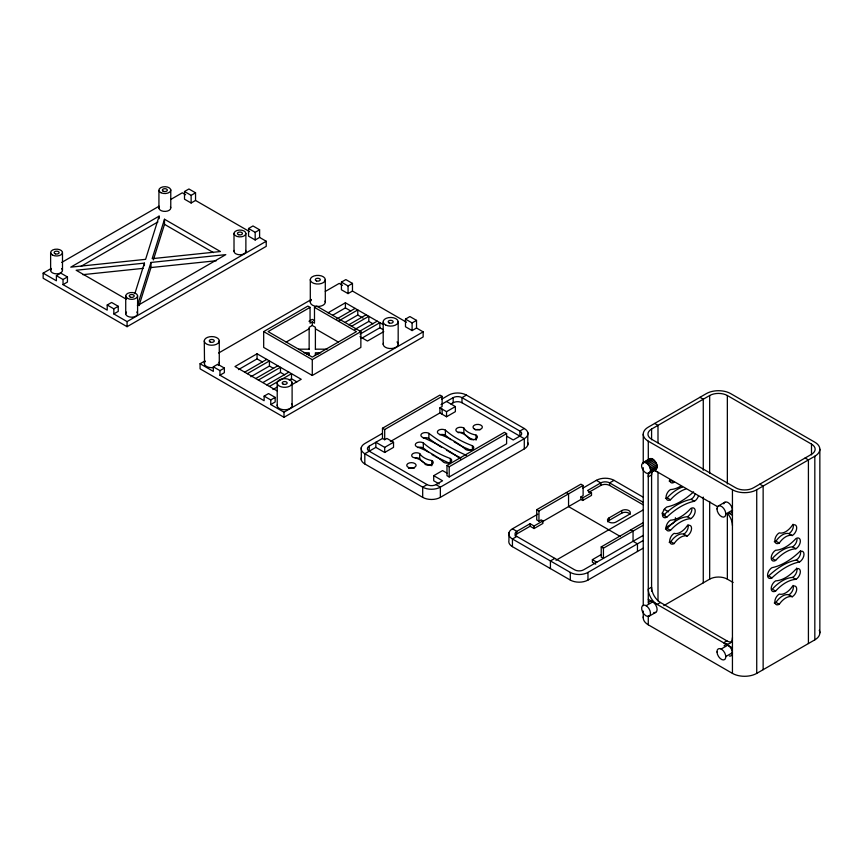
<?xml version="1.0" encoding="UTF-8"?>
<svg xmlns="http://www.w3.org/2000/svg" width="863" height="863" viewBox="0 0 863 863"><rect width="100%" height="100%" fill="white"/><g stroke="black" fill="none" stroke-linecap="round" stroke-linejoin="round"><path stroke-width="1.29" d="M819.267 630.27A17.184 9.914 0 0 1 814.823 639.85L756.732 673.388A17.184 9.914 0 0 1 732.439 673.388L648.275 624.801L648.275 615.837M732.439 673.388L732.439 489.763L648.275 441.176A17.184 9.914 0 0 1 648.275 427.142L706.365 393.604A17.184 9.914 0 0 1 730.659 393.604L814.823 442.201A17.184 9.914 0 0 1 814.823 456.225L814.823 639.85M650.443 471.166C651.662 466.818 644.078 458.307 641.694 464.736C640.475 469.084 648.059 477.595 650.443 471.166L657.067 467.336C658.286 462.989 650.702 454.488 648.318 460.918L648.275 441.176M277.228 383.506L277.25 382.374A7.497 4.326 0 0 1 285.081 378.674A7.497 4.326 0 0 1 292.158 382.848A7.497 4.326 0 0 1 285.567 387.282L283.603 387.271A7.497 4.326 0 0 1 277.228 383.506L277.228 405.955A7.497 4.326 0 0 0 283.603 409.72L285.567 409.731A7.497 4.326 0 0 0 290.561 408.102L291.565 407.131A7.497 4.326 0 0 0 291.618 403.819M277.228 405.955L277.25 404.823M648.749 473.55L656.193 469.267L657.067 467.336M134.855 293.647L144.412 263.129L76.149 270.248L126.246 299.181M159.116 216.138L145.599 259.342L70.766 267.152L159.116 216.138L159.116 218.695M150.971 262.449L137.444 305.642L225.793 254.639L150.971 262.449L150.971 267.552L139.04 305.664M164.499 219.245L152.158 258.663L220.421 251.532L164.499 219.245L164.499 224.348L153.355 259.946M259.601 237.433L259.601 229.785L252.978 225.955L248.555 228.501L248.555 236.16L255.178 239.979L259.601 237.433L266.225 241.262L266.225 246.354L127.077 326.689L43.15 278.242L43.15 273.139L51.262 268.447M61.705 262.428L159.105 206.192M170.701 199.493L182.298 192.805L185.61 194.714M195.545 200.453L191.133 202.999L184.509 199.18L184.509 191.521L188.921 188.975L195.545 192.805L195.545 200.453L249.526 231.618M184.509 191.521L191.133 195.351L195.545 192.805M56.397 275.685L60.82 273.139L67.443 276.958L67.443 282.061L63.031 284.617L63.031 279.515L56.397 275.685L56.397 280.788L43.15 273.139M81.23 266.214L157.951 221.91M63.031 279.515L67.443 276.958M107.206 305.017L111.618 302.46L118.242 306.289L118.242 311.392L113.83 313.938L113.83 308.846L107.206 305.017L107.206 310.119L63.031 284.617M113.83 308.846L118.242 306.289M248.555 228.501L255.178 232.33L259.601 229.785M113.83 313.938L127.077 321.597L266.225 241.262M416.527 328.026L416.527 320.378L409.893 316.559L405.481 319.105L405.481 326.753L412.104 330.583L416.527 328.026L423.15 331.856L423.15 336.958L284.003 417.293L200.076 368.835L200.076 363.733L204.714 361.058M218.63 353.021L311.392 299.472M325.308 291.435L339.224 283.398L342.535 285.308M352.471 291.047L348.059 293.603L341.424 289.774L341.424 282.125L345.847 279.58L352.471 283.398L352.471 291.047L406.451 322.212M263.679 331.597L307.854 306.095L310.065 307.368L310.065 323.183L312.277 321.91L314.488 323.183L314.488 307.368L316.689 306.095L360.863 331.597L360.863 347.411L312.277 375.47L263.679 347.411L263.679 331.597L312.277 359.655L360.863 331.597M310.065 307.368L268.102 331.597L312.277 357.109L356.451 331.597L314.488 307.368M341.424 282.125L348.059 285.955L352.471 283.398M213.323 366.797L217.746 364.251L224.369 368.07L224.369 372.665L219.957 375.211L219.957 370.626L213.323 366.797L213.323 371.381L200.076 363.733M219.957 370.626L224.369 368.07M308.965 321.273L312.277 319.364L314.488 320.637M290.766 385.329L301.23 379.289L257.055 353.787L234.973 366.538L276.98 390.799M327.972 312.848L345.405 302.784L383.096 324.542M315.394 349.418L315.394 327.282L312.277 325.48L309.148 327.282L309.148 349.418M238.458 369.623L257.055 358.889L262.46 362.007M286.16 342.082L309.148 328.814M332.622 315.265L345.405 307.886L350.799 311.004M244.693 372.147L266.775 359.396M336.527 319.127L355.125 308.393M247.336 373.679L269.429 360.928L269.429 366.031L250.831 376.764M339.17 320.658L357.778 309.925L357.778 315.027L344.984 322.406M255.728 378.523L277.821 365.772M348.728 324.833L366.171 314.768M258.382 380.054L280.475 367.304L280.475 372.406L263.032 382.471M351.381 326.365L368.814 316.3L368.814 321.403L354.866 329.45M266.775 384.898L288.868 372.147M359.774 331.209L377.207 321.144M269.429 386.43L291.511 373.679L291.511 378.781L296.915 381.899M360.098 334.089L379.86 322.676L379.86 327.778L361.263 338.512M272.913 389.526L277.562 386.84M289.191 380.13L291.511 378.781M264.121 396.128L268.544 393.571L275.168 397.401L275.168 401.985L270.755 404.542L270.755 399.947L264.121 396.128L264.121 400.712L219.957 375.211M383.765 331.64L367.487 341.036L359.936 336.678M270.755 399.947L275.168 397.401M405.481 319.105L412.104 322.935L416.527 320.378M270.755 404.542L284.003 412.19L423.15 331.856M439.245 483.97L433.722 480.777L433.722 475.675L442.557 480.777L435.934 484.607A6.246 3.603 0 0 1 427.099 484.607L369.235 451.198A6.246 3.603 0 0 1 369.235 446.095L382.482 438.447L382.482 428.242L439.914 395.092L442.115 396.365L442.115 406.57L439.914 407.843L439.914 412.946L390.356 441.554M382.482 428.242L384.693 429.515L442.115 396.365M382.298 433.453L364.812 443.55A12.492 7.217 0 0 0 364.812 453.744L364.812 463.949L422.687 497.358A12.492 7.217 0 0 0 440.357 497.358L524.283 448.9A12.492 7.217 0 0 0 527.789 442.676M441.748 399.127L448.749 395.092A12.492 7.217 0 0 1 466.419 395.092L524.283 428.501A12.492 7.217 0 0 1 524.283 438.695L524.283 448.9M441.015 404.65L453.161 397.638A6.246 3.603 0 0 1 461.996 397.638L519.86 431.047L524.283 428.501M382.482 438.447L384.693 439.72L386.904 438.447L393.528 442.266L393.528 447.368L384.693 452.471L375.858 447.368L364.812 453.744L422.687 487.153A12.492 7.217 0 0 0 440.357 487.153L524.283 438.695L461.996 402.741A6.246 3.603 0 0 0 453.161 402.741L450.95 404.013M466.419 395.092L461.996 397.638L461.996 402.741M375.858 447.368L375.858 442.266L384.693 447.368L393.528 442.266M439.914 407.843L446.538 411.662L455.373 406.57L455.373 411.662L446.538 416.764L439.914 412.946M446.98 465.481L504.402 432.32L506.613 433.604L506.613 443.798L449.192 476.959L446.98 475.675L446.98 465.481L449.192 466.754L506.613 433.604M433.722 475.675L442.557 470.583L446.98 473.129M427.099 484.607L422.687 487.153L422.687 497.358M519.86 436.149L519.86 431.047A6.246 3.603 0 0 1 519.86 436.149L513.237 439.979L506.613 436.149M651.587 439.785L651.587 429.062L709.677 395.524A12.492 7.217 0 0 1 727.347 395.524L811.5 444.111L811.5 454.833M515.103 535.891A6.246 3.603 0 0 1 516.851 533.895L530.109 526.247L534.078 528.544L542.913 523.442L542.913 520.896L541.144 519.871L538.944 521.144L536.732 519.871L536.732 509.677L580.907 484.165L583.118 485.448L583.118 495.642L580.907 496.915L580.907 499.472L542.288 521.759M536.732 509.677L538.944 510.95L583.118 485.448M643.205 548.167L587.973 580.065A12.492 7.217 0 0 1 570.303 580.065L512.439 546.657L512.439 538.997A12.492 7.217 0 0 1 512.439 528.803L537.757 514.175M582.59 488.296L596.365 480.346A12.492 7.217 0 0 1 614.035 480.346L642.816 496.959M542.913 520.896L534.078 525.999L530.109 523.701L516.851 531.349L512.439 528.803M588.631 492.46L600.777 485.448A6.246 3.603 0 0 1 609.612 485.448L643 504.715M642.568 462.816L650.022 458.523M643.097 462.989L651.015 458.436M580.907 496.915L582.676 497.94L591.511 492.838L591.511 495.394L582.676 500.486L580.907 499.472M643.129 535.47L583.55 569.86A6.246 3.603 0 0 1 574.726 569.86L516.851 536.452L512.439 538.997L570.303 572.406A12.492 7.217 0 0 0 587.973 572.406L643.205 540.518M614.035 480.346L609.612 482.892A6.246 3.603 0 0 0 600.777 482.892L587.53 490.54L591.511 492.838M645.502 462.568L652.137 458.738M646.657 463.237L653.291 459.407M647.768 464.229L654.402 460.4M648.771 465.47L655.395 461.651M649.58 466.883L656.204 463.064M650.152 468.372L656.786 464.553M650.454 469.828L657.077 466.009M648.847 473L656.193 469.267M650.141 472.277L656.765 468.447M608.954 517.962L621.77 510.562A4.995 2.88 0 0 1 628.836 510.562A4.995 2.88 0 0 1 628.836 514.65L616.02 522.039A4.995 2.88 0 0 1 608.954 522.039A4.995 2.88 0 0 1 608.954 517.962L608.954 520.508A4.995 2.88 0 0 0 607.66 521.802M608.954 520.508L621.77 513.118A4.995 2.88 0 0 1 630.13 514.413M554.844 558.383L550.421 560.928L550.421 568.588M555.988 560.27L643.032 510.011M643.129 525.265L603.431 548.178L603.431 558.383L601.22 557.11L601.22 546.905L643.162 522.698M595.707 564.122L592.385 562.212L592.385 559.655L601.22 554.553M666.16 527.271L671.899 523.949A12.492 7.217 0 0 0 675.405 517.724M718.264 506.031L724.898 502.201M732.439 489.763A17.184 9.914 0 0 0 756.732 489.763L814.823 456.225M725.805 513.992L732.439 510.162M646.139 605.707L652.762 601.889L732.439 647.886M660.422 602.482L657.11 604.391A12.492 7.217 60 0 1 648.275 589.095L651.587 587.185A12.492 7.217 60 0 0 660.422 602.482L726.916 640.875A12.492 7.217 60 0 0 732.288 641.867M663.798 605.632L709.677 579.149A12.492 7.217 0 0 1 727.347 579.149L733.108 582.471M649.138 616.204A6.246 3.603 60 0 0 647.282 606.56A6.246 3.603 60 0 0 641.781 609.537A6.246 3.603 60 0 0 649.138 616.204L655.772 612.385M726.916 640.875L723.604 642.784A12.492 7.217 60 0 0 732.439 637.681M721.155 649.03L727.779 645.2M725.805 656.527L732.428 652.708M82.837 274.661L143.075 268.371M150.971 267.552L216.44 260.712M298.684 349.181L309.148 349.181M315.394 349.181L327.163 349.181M303.916 352.784L309.148 352.784L309.148 355.362M320.626 352.784L315.394 352.784L315.394 355.362M306.538 354.315L309.148 354.315M315.394 354.315L318.016 354.315M471.425 450.443L464.618 447.584A90.917 52.492 0 0 1 457.466 443.862M449.332 463.194L435.384 456.613M447.606 450.918L446.441 450.227M448.577 451.457L452.471 453.625A196.656 113.538 0 0 0 460.971 457.94M699.958 397.304L703.269 399.224L703.269 470.259M805.103 458.005L808.415 459.925L808.415 643.55M654.683 423.453L657.994 425.362L657.994 442.784M759.818 484.154L763.14 486.063L763.14 669.688M774.251 541.737A6.246 3.603 -60 0 0 775.945 541.155A15.156 8.749 -60 0 1 788.976 533.625L792.288 535.535A6.246 3.603 -60 0 0 796.711 527.886A6.246 3.603 -60 0 0 792.288 525.34A15.156 8.749 -60 0 1 779.257 532.859A6.246 3.603 -60 0 0 774.845 540.508A6.246 3.603 -60 0 0 779.257 543.064A15.156 8.749 -60 0 1 792.288 535.535M775.61 560.465L772.299 558.555A34.606 19.978 -60 0 1 792.622 546.829L795.934 548.739A6.246 3.603 -60 0 0 800.346 541.09A6.246 3.603 -60 0 0 795.934 538.534A34.606 19.978 -60 0 1 775.61 550.27A6.246 3.603 -60 0 0 771.198 557.919A6.246 3.603 -60 0 0 775.61 560.465A34.606 19.978 -60 0 1 795.934 548.739M654.219 470.076L717.768 506.797M729.127 513.356L732.439 515.265M775.945 541.155L779.257 543.064M694.435 501.23A62.568 36.127 -60 0 0 666.829 517.174L663.518 515.265A62.568 36.127 -60 0 1 691.123 499.321L694.435 501.23A6.246 3.603 -60 0 0 698.523 495.729M771.975 577.876L768.653 575.966A62.568 36.127 -60 0 1 796.269 560.022L799.58 561.932A6.246 3.603 -60 0 0 803.992 554.283A6.246 3.603 -60 0 0 799.58 551.737A62.568 36.127 -60 0 1 771.975 567.671A6.246 3.603 -60 0 0 767.552 575.33A6.246 3.603 -60 0 0 771.975 577.876A62.568 36.127 -60 0 1 799.58 561.932M357.778 315.027L363.021 318.048M368.814 321.403L373.01 323.819M379.86 327.778L383.096 329.644M665.47 498.447A6.246 3.603 -60 0 0 667.164 497.854L670.475 499.763A34.606 19.978 -60 0 1 685.837 488.997M665.47 529.051A6.246 3.603 -60 0 0 667.164 528.458A34.606 19.978 -60 0 1 687.477 516.732L690.799 518.641A6.246 3.603 -60 0 0 695.211 510.993A6.246 3.603 -60 0 0 690.799 508.436A34.606 19.978 -60 0 1 670.475 520.173A6.246 3.603 -60 0 0 666.053 527.822A6.246 3.603 -60 0 0 670.475 530.367A34.606 19.978 -60 0 1 690.799 518.641M775.61 591.069L772.299 589.159A34.606 19.978 -60 0 1 792.622 577.433L795.934 579.343A6.246 3.603 -60 0 0 800.346 571.694A6.246 3.603 -60 0 0 795.934 569.138A34.606 19.978 -60 0 1 775.61 580.875A6.246 3.603 -60 0 0 771.198 588.523A6.246 3.603 -60 0 0 775.61 591.069A34.606 19.978 -60 0 1 795.934 579.343M664.176 509.289L668.588 511.835M164.499 224.348L213.431 252.6M643 502.169L609.612 482.892L609.612 485.448M661.964 513.118L665.276 515.028M596.365 480.346L600.777 482.892L600.777 485.448M669.116 542.244A6.246 3.603 -60 0 0 670.81 541.662A15.156 8.749 -60 0 1 683.841 534.132L687.153 536.042A6.246 3.603 -60 0 0 691.565 528.393A6.246 3.603 -60 0 0 687.153 525.847A15.156 8.749 -60 0 1 674.122 533.366A6.246 3.603 -60 0 0 669.699 541.015A6.246 3.603 -60 0 0 674.122 543.571A15.156 8.749 -60 0 1 687.153 536.042M774.251 602.946A6.246 3.603 -60 0 0 775.945 602.363A15.156 8.749 -60 0 1 788.976 594.834L792.288 596.743A6.246 3.603 -60 0 0 796.711 589.095A6.246 3.603 -60 0 0 792.288 586.549A15.156 8.749 -60 0 1 779.257 594.068A6.246 3.603 -60 0 0 774.845 601.716A6.246 3.603 -60 0 0 779.257 604.273A15.156 8.749 -60 0 1 792.288 596.743M667.164 528.458L670.475 530.367M446.538 401.468L455.373 406.57M315.394 328.814L338.382 342.082M670.81 541.662L674.122 543.571M775.945 602.363L779.257 604.273M566.355 492.568L568.555 493.852L568.555 506.603L620.378 536.516M630.842 529.806L633.054 531.079L633.054 541.284L637.466 543.83L637.466 551.489M601.22 546.905L603.431 548.178M269.429 366.031L273.625 368.458M280.475 372.406L284.671 374.833M592.385 559.655L596.808 562.212M648.275 473.053L648.275 599.3L652.762 601.889M435.934 484.607L440.357 487.153L440.357 497.358M432.072 454.596L434.283 455.944M451.036 439.731L445.394 435.232A4.682 2.708 0 0 0 439.742 434.801M428.954 452.482L423.312 447.983A4.682 2.708 0 0 0 417.649 447.563M219.278 340.907A7.497 4.326 0 0 0 211.78 336.581A7.497 4.326 0 0 0 204.283 340.907L204.542 342.028A7.497 4.326 0 0 0 209.838 345.092L211.78 345.232A7.497 4.326 0 0 0 219.278 340.907L219.278 363.355M204.283 340.907L204.542 364.477A7.497 4.326 0 0 0 209.838 367.53L211.78 367.681A7.497 4.326 0 0 0 213.722 367.53M819.85 449.213L819.85 632.838M756.732 489.763L756.732 673.388M727.347 395.524L727.347 483.981M727.347 514.812L727.347 579.149M709.677 395.524L709.677 473.258M709.677 501.403L709.677 579.149M703.269 497.066L703.269 582.849M657.994 472.277L657.994 600.939M651.587 470.993L651.587 591.241M648.275 599.3L648.275 603.064M643.248 434.154L643.248 463.647M643.248 467.67L643.248 605.718M643.248 611.08L643.248 617.789M621.77 510.562L621.77 513.118M587.973 572.406L587.973 580.065M582.676 497.94L582.676 500.486M570.303 572.406L570.303 580.065M538.944 510.95L538.944 521.144M534.078 525.999L534.078 528.544M530.109 523.701L530.109 526.247M527.789 432.471L527.789 444.93M516.851 533.895L516.851 531.349A6.246 3.603 0 0 0 516.851 536.452M508.933 532.773L508.933 540.421A12.492 7.217 0 0 0 512.439 546.657M476.031 435.071A4.682 2.708 0 0 1 476.031 438.9A4.682 2.708 0 0 1 469.407 438.9A19.234 11.1 0 0 0 457.239 431.878A4.682 2.708 0 0 1 457.239 428.048A4.682 2.708 0 0 1 463.863 428.048A19.234 11.1 0 0 0 476.031 435.071L476.031 440.173M472.417 445.74L472.417 449.558A4.682 2.708 0 0 1 465.793 449.558A90.917 52.492 0 0 0 438.771 433.96A4.682 2.708 0 0 1 438.771 430.13A4.682 2.708 0 0 1 445.394 430.13A90.917 52.492 0 0 0 472.417 445.74A4.682 2.708 0 0 1 472.417 449.558M463.863 428.048L463.863 433.15A19.234 11.1 0 0 0 473.96 439.699M453.161 397.638L453.161 402.741M450.324 458.49A4.682 2.708 0 0 1 450.324 462.309A4.682 2.708 0 0 1 443.701 462.309A90.917 52.492 0 0 0 416.678 446.71A4.682 2.708 0 0 1 416.678 442.892A4.682 2.708 0 0 1 423.312 442.892A90.917 52.492 0 0 0 450.324 458.49L450.324 463.593M449.192 466.754L449.192 476.959M446.538 411.662L446.538 416.764M445.394 430.13L445.394 435.232M442.115 409.116L442.115 414.218M431.856 460.572A4.682 2.708 0 0 1 431.856 464.402A4.682 2.708 0 0 1 425.232 464.402A19.234 11.1 0 0 0 413.064 457.379A4.682 2.708 0 0 1 413.064 453.55A4.682 2.708 0 0 1 419.698 453.55A19.234 11.1 0 0 0 431.856 460.572L431.856 465.675A19.234 11.1 0 0 1 424.337 462.989M460.518 458.954A197.713 114.153 0 0 0 422.266 437.185A4.682 2.708 0 0 1 422.266 433.355A4.682 2.708 0 0 1 428.889 433.355L428.889 438.458A196.656 113.538 0 0 0 441.511 447.25M423.312 442.892L423.312 447.983M419.698 453.55L419.698 458.652A19.234 11.1 0 0 0 422.859 462.029M412.104 322.935L412.104 330.583M398.177 321.629L398.177 344.067M384.693 429.515L384.693 439.72M384.693 447.368L384.693 452.471M383.194 321.942L383.194 344.38M369.235 446.095L369.235 451.198M361.306 447.519L361.306 459.979M348.059 285.955L348.059 293.603M345.405 302.784L345.405 307.886M325.297 279.698A7.497 4.326 0 0 1 314.046 283.452A7.497 4.326 0 0 1 314.046 275.955A7.497 4.326 0 0 1 325.297 279.698L325.297 302.147M312.277 321.91L312.277 325.48M312.277 359.655L312.277 375.47M310.302 279.698L310.302 302.147M292.104 382.471L292.104 404.92M284.003 412.19L284.003 417.293M257.055 353.787L257.055 358.889M255.178 232.33L255.178 239.979M245.879 233.474A5.933 3.43 0 0 1 236.98 236.44A5.933 3.43 0 0 1 236.98 230.507A5.933 3.43 0 0 1 245.879 233.474L245.879 251.327M234.013 233.474L234.013 251.327M191.133 195.351L191.133 202.999M170.766 189.838L170.766 207.692M158.932 190.41L158.932 208.263M144.412 263.129L144.412 265.685M137.595 295.88L137.595 313.733M127.077 321.597L127.077 326.689M125.728 295.977L125.728 313.83M62.492 252.471L62.492 270.324M50.626 252.665L50.626 270.518M219.019 362.233A7.497 4.326 0 0 1 218.274 365.513M204.283 363.355A7.497 4.326 0 0 1 205.286 361.187M397.034 341.931A7.497 4.326 0 0 1 391.931 348.49A7.497 4.326 0 0 1 383.377 343.258M325.038 301.025A7.497 4.326 0 0 1 316.818 306.441A7.497 4.326 0 0 1 311.306 299.979M364.812 463.949A12.492 7.217 0 0 1 361.306 457.724M466.495 455.384A196.656 113.538 0 0 1 428.889 433.355M415.168 457.951A4.682 2.708 0 0 1 419.698 458.652M423.226 438.026A4.682 2.708 0 0 1 428.889 438.458M456.344 443.204A90.917 52.492 0 0 1 454.154 441.845M458.21 432.719A4.682 2.708 0 0 1 463.863 433.15M724.079 645.848A6.246 3.603 60 0 1 731.371 649.052A6.246 3.603 60 0 1 729.386 656.074M648.275 624.801A17.184 9.914 0 0 1 643.388 616.495M651.587 429.062A12.492 7.217 0 0 0 651.587 439.256L735.751 487.843A12.492 7.217 0 0 0 753.421 487.843L811.5 454.316A12.492 7.217 0 0 0 811.5 444.111M648.447 603.097A6.246 3.603 60 0 1 655.869 605.222A6.246 3.603 60 0 1 653.776 612.514M723.755 503.83A6.246 3.603 60 0 1 731.144 505.804A6.246 3.603 60 0 1 729.159 513.205M649.461 472.46A12.492 7.217 60 0 0 648.275 476.872L651.587 474.963A12.492 7.217 60 0 1 653.42 469.806M652.698 470.594A12.492 7.217 60 0 1 657.11 471.781M728.016 514.078A12.492 7.217 60 0 1 732.439 525.47M800.346 550.616A6.246 3.603 -60 0 1 796.269 560.022M796.7 568.016A6.246 3.603 -60 0 1 792.622 577.433M793.054 585.427A6.246 3.603 -60 0 1 788.976 594.834M797.034 539.17A6.246 3.603 -60 0 1 792.622 546.829M793.054 524.219A6.246 3.603 -60 0 1 788.976 533.625M695.211 493.819A6.246 3.603 -60 0 1 691.123 499.321M667.164 497.854A34.606 19.978 -60 0 1 682.514 487.077M691.899 509.073A6.246 3.603 -60 0 1 687.477 516.732M669.116 481.036A6.246 3.603 -60 0 0 670.81 480.443L674.122 482.363A6.246 3.603 -60 0 1 669.699 479.806M687.919 524.726A6.246 3.603 -60 0 1 683.841 534.132M666.829 517.174A6.246 3.603 -60 0 1 662.417 514.618A6.246 3.603 -60 0 1 666.829 506.969A62.568 36.127 -60 0 0 693.604 491.824M670.475 499.763A6.246 3.603 -60 0 1 666.053 497.217A6.246 3.603 -60 0 1 670.475 489.569A34.606 19.978 -60 0 0 680.637 486.247M408.501 468.329A4.682 2.708 0 0 1 414.208 468.275M475.34 429.85A4.682 2.708 0 0 1 480.022 429.85M245.675 250.443A5.933 3.43 0 0 1 239.946 254.758A5.933 3.43 0 0 1 234.207 250.443M170.432 206.818A5.933 3.43 0 0 1 165.351 211.392A5.933 3.43 0 0 1 159.008 207.368M61.607 268.62A5.933 3.43 0 0 1 56.721 273.841A5.933 3.43 0 0 1 51.338 268.792M136.753 312.018A5.933 3.43 0 0 1 131.748 317.206A5.933 3.43 0 0 1 126.473 312.115M283.15 384.132A2.503 1.446 0 0 0 287.142 383.172A2.503 1.446 0 0 0 283.7 381.662A2.503 1.446 0 0 0 283.15 384.132M210.151 342.007A2.503 1.446 0 0 0 214.24 341.176A2.503 1.446 0 0 0 210.95 339.547A2.503 1.446 0 0 0 210.151 342.007M385.578 324.952A7.497 4.326 0 0 0 397.983 322.751A7.497 4.326 0 0 0 388.479 317.649A7.497 4.326 0 0 0 385.578 324.952M389.181 322.935A2.503 1.446 0 0 0 393.161 321.953A2.503 1.446 0 0 0 389.709 320.453A2.503 1.446 0 0 0 389.181 322.935M316.548 280.95A2.503 1.446 0 0 0 320.292 279.698A2.503 1.446 0 0 0 316.548 278.458A2.503 1.446 0 0 0 316.548 280.95M716.97 508.89A6.246 3.603 60 0 0 723.604 517.131A6.246 3.603 60 0 0 723.604 508.296A6.246 3.603 60 0 0 716.97 508.89M716.98 651.986A6.246 3.603 60 0 0 723.798 659.925A6.246 3.603 60 0 0 723.388 650.864A6.246 3.603 60 0 0 716.98 651.986M474.37 429.008A4.682 2.708 0 0 0 482.201 427.8A4.682 2.708 0 0 0 476.462 424.488A4.682 2.708 0 0 0 474.37 429.008M408.631 467.519A4.682 2.708 0 0 0 416.074 465.664A4.682 2.708 0 0 0 409.558 462.87A4.682 2.708 0 0 0 408.631 467.519M163.085 191.144A2.503 1.446 0 0 0 167.26 190.496A2.503 1.446 0 0 0 164.197 188.727A2.503 1.446 0 0 0 163.085 191.144M238.641 234.714A2.503 1.446 0 0 0 242.438 233.506A2.503 1.446 0 0 0 238.738 232.212A2.503 1.446 0 0 0 238.641 234.714M130.464 297.206A2.503 1.446 0 0 0 134.218 295.966A2.503 1.446 0 0 0 130.464 294.714A2.503 1.446 0 0 0 130.464 297.206M55.372 253.851A2.503 1.446 0 0 0 59.126 252.611A2.503 1.446 0 0 0 55.372 251.36A2.503 1.446 0 0 0 55.372 253.851M161.014 192.74A5.933 3.43 0 0 0 170.691 190.723A5.933 3.43 0 0 0 162.837 186.904A5.933 3.43 0 0 0 161.014 192.74M52.481 255.06A5.933 3.43 0 0 0 62.33 253.355A5.933 3.43 0 0 0 54.854 249.288A5.933 3.43 0 0 0 52.481 255.06M127.53 298.382A5.933 3.43 0 0 0 137.411 296.764A5.933 3.43 0 0 0 130.033 292.633A5.933 3.43 0 0 0 127.53 298.382"/></g></svg>
